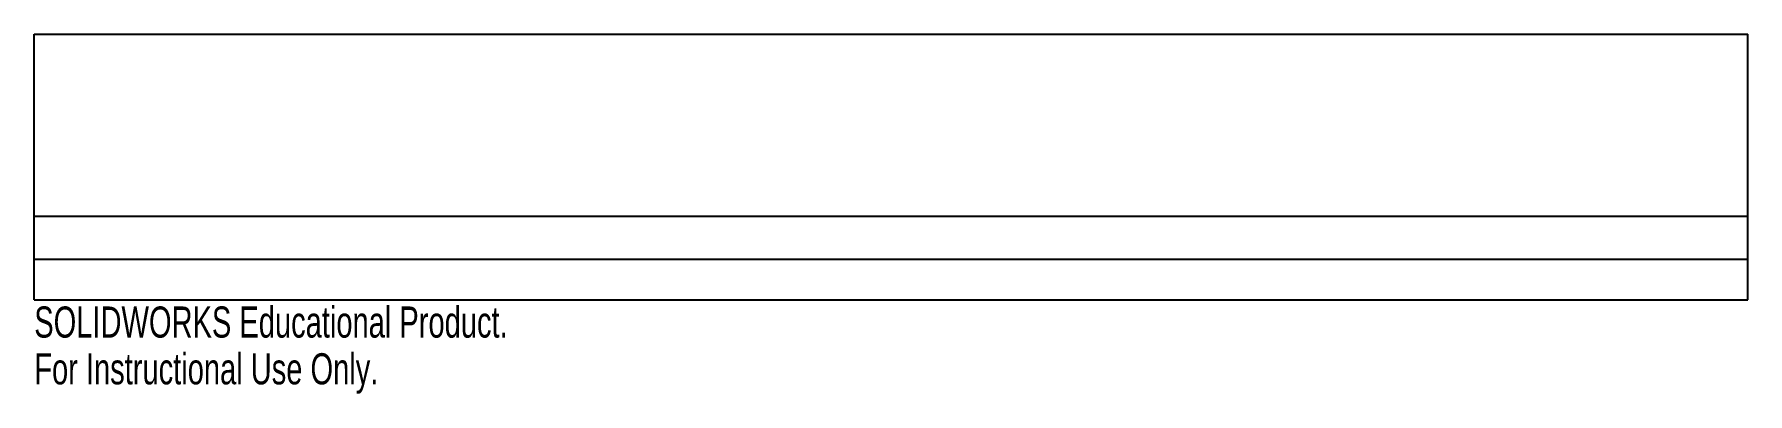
# Model space of a CAD drawing. Header units: inches. Extents: x -5.3 to 5.2, y -2.2 to 0.
import ezdxf

# ---------------------------------------------------------------- set-up
doc = ezdxf.new("R2010")
doc.units = ezdxf.units.IN
doc.header["$MEASUREMENT"] = 0
doc.styles.add('SLDTEXTSTYLE0', font='TXT', dxfattribs={"width": 0.7})

msp = doc.modelspace()

# ---------------------------------------------------------------- linework, layer by layer
at = {"color": 7, "linetype": 'Continuous', "lineweight": 25}
for p, q in [((-5.25, -1.625), (-5.25, 0)), ((-5.25, 0), (5.25, 0)), ((5.25, -1.625), (5.25, 0)), ((5.25, -1.115), (-5.25, -1.115)), ((-5.25, -1.375), (5.25, -1.375)), ((-5.25, -1.625), (5.25, -1.625))]:
    msp.add_line(p, q, dxfattribs=at)

# ---------------------------------------------------------------- texts
at = {"color": 7, "linetype": 'Continuous', "char_height": 0.1903, "attachment_point": 1, "style": 'SLDTEXTSTYLE0'}
for s, insert in [('SOLIDWORKS Educational Product.', (-5.25, -1.665)), ('For Instructional Use Only.', (-5.25, -1.951))]:
    msp.add_mtext(s, dxfattribs=dict(at, insert=insert))

doc.saveas('drawing.dxf')
